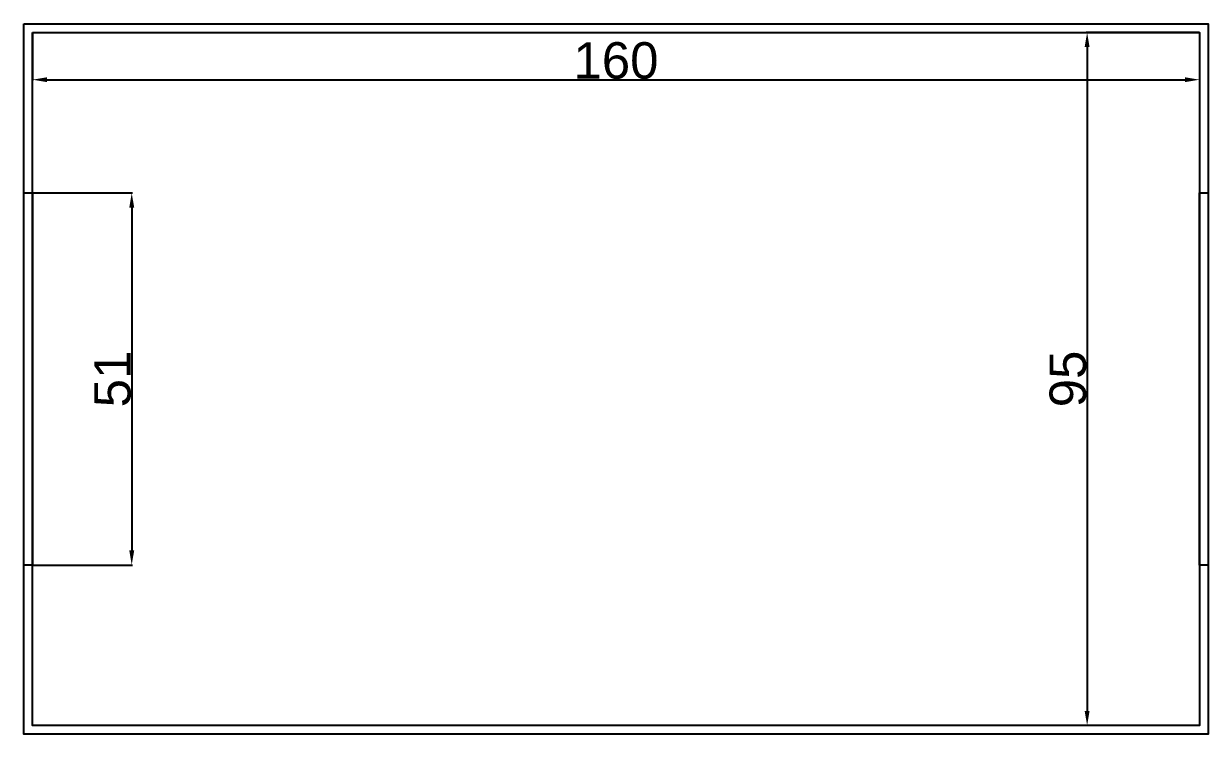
# Model space of a CAD drawing. Header units: millimetres. Extents: x -644 to 19914, y -4560 to 4169.
# Drawn here: x 10125 to 11749, y -4560 to -3586 of the extents above; entities that cross this region are included whole.
import ezdxf

# ---------------------------------------------------------------- set-up
doc = ezdxf.new("R2010")
doc.units = ezdxf.units.MM
doc.styles.get("Standard").update_dxf_attribs({"font": 'arial.ttf'})
doc.dimstyles.new('Neftali ISO-25', dxfattribs={"dimtxt": 50, "dimasz": 20, "dimexe": 1.25, "dimexo": 0.625, "dimtad": 1, "dimlfac": 0.1, "dimzin": 9, "dimtxsty": 'Standard', "dimcen": 2.5, "dimclrd": 1, "dimadec": 0, "dimazin": 0, "dimtfac": 1, "dimtmove": 0, "dimatfit": 3, "dimfxl": 1, "dimarcsym": 0})

# ---------------------------------------------------------------- blocks, each defined once
blk = doc.blocks.new('*D131')
at = {"color": 0, "lineweight": -2, "transparency": 16777216}
for p, q in [((10136.8, -3599), (10136.8, -3664.4)), ((11736.8, -3599), (11736.8, -3664.4))]:
    blk.add_line(p, q, dxfattribs=at)
at = {"color": 1, "lineweight": -2, "transparency": 16777216}
blk.add_line((10156.8, -3663.1), (11716.8, -3663.1), dxfattribs=at)
at = {"color": 1, "transparency": 16777216}
for points in [[(10156.8, -3659.8), (10156.8, -3666.4), (10136.8, -3663.1)], [(11716.8, -3659.8), (11716.8, -3666.4), (11736.8, -3663.1)]]:
    blk.add_solid(points, dxfattribs=at)
at = {"layer": 'Defpoints', "color": 0, "transparency": 16777216}
for p in [(10136.8, -3598.3), (11736.8, -3598.3), (11736.8, -3663.1)]:
    blk.add_point(p, dxfattribs=at)
at = {"color": 0, "transparency": 16777216, "insert": (10936.8, -3637), "char_height": 50, "attachment_point": 5}
blk.add_mtext('160', dxfattribs=at)
blk = doc.blocks.new('*D132')
at = {"color": 0, "lineweight": -2, "transparency": 16777216}
for p, q in [((11736.2, -3598.3), (11581.4, -3598.3)), ((11736.2, -4548.3), (11581.4, -4548.3))]:
    blk.add_line(p, q, dxfattribs=at)
at = {"color": 1, "lineweight": -2, "transparency": 16777216}
blk.add_line((11582.7, -3618.3), (11582.7, -4528.3), dxfattribs=at)
at = {"color": 1, "transparency": 16777216}
for points in [[(11579.3, -3618.3), (11586, -3618.3), (11582.7, -3598.3)], [(11579.3, -4528.3), (11586, -4528.3), (11582.7, -4548.3)]]:
    blk.add_solid(points, dxfattribs=at)
at = {"layer": 'Defpoints', "color": 0, "transparency": 16777216}
for p in [(11736.8, -3598.3), (11582.7, -4548.3), (11736.8, -4548.3)]:
    blk.add_point(p, dxfattribs=at)
at = {"color": 0, "transparency": 16777216, "insert": (11556.5, -4073.3), "char_height": 50, "attachment_point": 5, "rotation": 90}
blk.add_mtext('95', dxfattribs=at)
blk = doc.blocks.new('*D133')
at = {"color": 0, "lineweight": -2, "transparency": 16777216}
for p, q in [((10137.4, -3818.3), (10274.2, -3818.3)), ((10137.4, -4328.3), (10274.2, -4328.3))]:
    blk.add_line(p, q, dxfattribs=at)
at = {"color": 1, "lineweight": -2, "transparency": 16777216}
blk.add_line((10272.9, -3838.3), (10272.9, -4308.3), dxfattribs=at)
at = {"color": 1, "transparency": 16777216}
for points in [[(10269.6, -3838.3), (10276.3, -3838.3), (10272.9, -3818.3)], [(10269.6, -4308.3), (10276.3, -4308.3), (10272.9, -4328.3)]]:
    blk.add_solid(points, dxfattribs=at)
at = {"layer": 'Defpoints', "color": 0, "transparency": 16777216}
for p in [(10136.8, -3818.3), (10136.8, -4328.3), (10272.9, -4328.3)]:
    blk.add_point(p, dxfattribs=at)
at = {"color": 0, "transparency": 16777216, "insert": (10246.8, -4073.3), "char_height": 50, "attachment_point": 5, "rotation": 90}
blk.add_mtext('51', dxfattribs=at)

msp = doc.modelspace()

# ---------------------------------------------------------------- linework, layer by layer
at = {"color": 242, "true_color": 0xcd2027}
msp.add_lwpolyline([(10124.81, -3586.329), (11748.81, -3586.329), (11748.81, -4560.329), (10124.81, -4560.329)], close=True, dxfattribs=at)
msp.add_lwpolyline([(10136.81, -3598.329), (11736.81, -3598.329), (11736.81, -4548.329), (10136.81, -4548.329), (10136.81, -3598.329)], dxfattribs=at)
at = {"color": 5}
for points in [[(10136.81, -3818.329), (10136.81, -4328.329), (10124.81, -4328.329), (10124.81, -3818.329), (10136.81, -3818.329)], [(11748.81, -3818.329), (11748.81, -4328.329), (11736.81, -4328.329), (11736.81, -3818.329), (11748.81, -3818.329)]]:
    msp.add_lwpolyline(points, dxfattribs=at)

# ---------------------------------------------------------------- dimensions: what is measured, and where the dimension line sits
at = {"color": 242, "true_color": 0xcd2027}
dim = msp.add_linear_dim(base=(11736.81, -3663.112), p1=(10136.81, -3598.329), p2=(11736.81, -3598.329), dimstyle='Neftali ISO-25', dxfattribs=at)
dim.commit()
dim.dimension.update_dxf_attribs({"geometry": '*D131', "text_midpoint": (10936.81, -3636.959)})
for base, p1, p2, picture, middle in [((11582.65, -4548.329), (11736.81, -3598.329), (11736.81, -4548.329), '*D132', (11556.496, -4073.329)), ((10272.928, -4328.329), (10136.81, -3818.329), (10136.81, -4328.329), '*D133', (10246.774, -4073.329))]:
    dim = msp.add_linear_dim(base=base, p1=p1, p2=p2, angle=90, dimstyle='Neftali ISO-25', dxfattribs=at)
    dim.commit()
    dim.dimension.update_dxf_attribs({"geometry": picture, "text_midpoint": middle})

doc.saveas('drawing.dxf')
